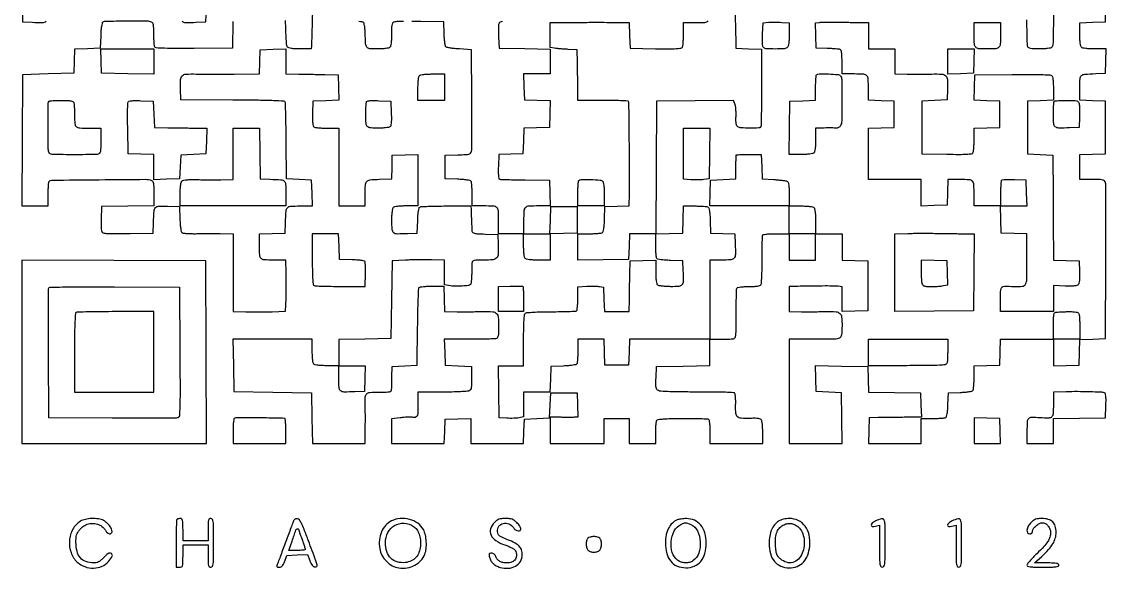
# Model space of a CAD drawing. Extents: x 156 to 936, y 100 to 969.
# Drawn here: x 156 to 936, y 100 to 494 of the extents above; entities that cross this region are included whole.
import ezdxf

# ---------------------------------------------------------------- set-up
doc = ezdxf.new("R2010")
doc.units = 0

msp = doc.modelspace()

# ---------------------------------------------------------------- linework, layer by layer
for points in [[(612.068439, 498.588899, -0.000241), (612.064403, 542.395348, -0.000123)], [(669.045193, 509.998923, -0.00002), (669.111959, 504.873438, -0.000038), (669.189954, 498.832095, -0.000027), (669.277272, 492), (669.5, 474.5), (678.75, 474.212474), (688, 473.924948), (688.06114, 465.212474, -0.001916), (688.117374, 447.563634, -0.003036), (688.01582, 432.444569, -0.000694), (687.828052, 419.199996, -0.13532), (687.456417, 417.929481, -0.251427), (686.074829, 417.130014, -0.008778), (679.671786, 417.037927, -0.012251), (673.417168, 417.211078, -0.128937), (671, 417.981733, -0.145042), (670.296549, 418.787634, -0.065655), (669.880608, 420.139776, -0.039696), (669.697883, 422.211865, -0.011575), (669.744484, 425.415828, 0.014754), (669.76635, 428.086066, 0.01483), (669.630522, 430.748331, 0.014803), (669.37484, 433.058284, 0.055928), (669.013208, 434.465259), (668.037448, 437.031703), (640.268724, 436.765852), (612.5, 436.5), (612.240281, 388.713671), (611.980561, 340.927342), (621.740281, 341.213671), (631.5, 341.5), (631.786212, 351.25), (632.072424, 361), (640.286212, 360.984687, -0.008629), (643.520344, 360.92284, -0.011635), (646.442021, 360.748365, -0.008794), (648.856556, 360.504875, -0.112486), (649.707902, 360.201688, -0.195149), (650.24575, 359.447011, -0.020215), (650.673305, 357.262875, -0.020298), (651.008289, 354.292364, -0.009786), (651.207902, 350.467001), (651.5, 341.5), (660.172318, 341.2122), (668.844636, 340.9244), (669.172318, 333.383966, -0.013804), (669.2892, 325.99781, -0.174453), (668.331109, 323.430738, -0.200565), (666.015372, 322.247779, -0.019102), (659.532224, 322), (651, 322), (650.928627, 312.75, 0.001587), (650.906707, 307.923129, 0.000474), (650.903635, 300.5625, 0.000476), (650.915892, 292.298381, 0.000515), (650.943776, 284.25), (651.030299, 265), (622.052675, 265), (593.075052, 265), (592.787526, 255.75), (592.5, 246.5), (584, 246.5), (575.5, 246.5), (575.212474, 255.75), (574.924948, 265), (565.462474, 265), (556, 265), (555.984687, 256.75, -0.008591), (555.922842, 253.501991, -0.011595), (555.748365, 250.568616, -0.008743), (555.504907, 248.144238, -0.112618), (555.201688, 247.292098, -0.195149), (554.447011, 246.75425, -0.020215), (552.262875, 246.326695, -0.020298), (549.292364, 245.991711, -0.009786), (545.467001, 245.792098), (536.5, 245.5), (536.212474, 236.25), (535.924948, 227), (526.462474, 227), (517, 227), (517, 218.045313), (517, 209.090626), (513.75, 208.482682, -0.027401), (512.124346, 208.269925, -0.010403), (509.839062, 208.145157, -0.010267), (507.343963, 208.112208, -0.012364), (505, 208.187369), (499.5, 208.5), (499.227935, 227.25), (498.955869, 246), (507.977935, 246), (517, 246), (517, 264.377555, -0.00346), (517.061312, 273.237726, -0.012623), (517.280974, 278.855045, -0.013098), (517.624198, 282.636199, -0.193968), (518.25, 283.782001, -0.153082), (519.336186, 284.220778, -0.00526), (523.960885, 284.543135, -0.008881), (529.731072, 284.781631, -0.00487), (536.804831, 284.879316, 0.003132), (543.505497, 284.948554, 0.004814), (549.304011, 285.100647, 0.001749), (554.28307, 285.296667, 0.128381), (555.054831, 285.533887, 0.220727), (555.429314, 286.102076, 0.010728), (555.722357, 288.400915, 0.015773), (555.931463, 291.229558, 0.010562), (556, 294.47369), (556, 302.829346), (562.386477, 303.164673, -0.009081), (565.041594, 303.255771, -0.008684), (567.738087, 303.25245, -0.008653), (570.117397, 303.166983, -0.03055), (571.636477, 302.992604), (574.5, 302.485208), (574.788933, 293.742604), (575.077866, 285), (584.038933, 285), (593, 285), (593.106392, 293.75, -0.000248), (593.157451, 297.784503, -0.000137), (593.223716, 302.720312, -0.000136), (593.293669, 307.727313, -0.000218), (593.356392, 312), (593.5, 321.5), (602.75, 321.787526), (612, 322.075052), (612, 313.659971, 0.010056), (612.075032, 309.929469, 0.022921), (612.317068, 307.123847, 0.026727), (612.694016, 305.113262, 0.164875), (613.25, 304.237355, 0.129454), (614.143584, 303.837308, 0.012098), (616.552568, 303.499656, 0.014899), (619.491315, 303.248473, 0.011169), (622.737465, 303.140876, 0.019698), (628.901201, 303.317165, 0.210596), (631.067475, 304.453524, 0.168702), (631.948559, 306.957797, 0.011786), (631.800912, 314.520917), (631.5, 321.5), (622.532999, 321.792098, -0.009786), (618.707636, 321.991711, -0.020298), (615.737125, 322.326695, -0.020215), (613.552989, 322.75425, -0.195149), (612.798312, 323.292098, -0.112618), (612.495093, 324.144238, -0.008743), (612.251635, 326.568616, -0.011595), (612.077158, 329.501991, -0.008591), (612.015313, 332.75), (612, 341), (602.537526, 341), (593.075052, 341), (592.787526, 331.75), (592.5, 322.5), (574.25, 322.251671), (556, 322.003343), (556, 331.501671), (556, 341), (564.25, 341.015313, 0.008591), (567.498009, 341.077158, 0.011595), (570.431384, 341.251635, 0.008743), (572.855762, 341.495093, 0.112618), (573.707902, 341.798312, 0.195149), (574.24575, 342.552989, 0.020215), (574.673305, 344.737125, 0.020298), (575.008289, 347.707636, 0.009786), (575.207902, 351.532999), (575.5, 360.5), (584.25, 360.788933), (593, 361.077866), (593.081782, 369.788933, 0.003111), (593.141509, 388.655748, 0.001822), (592.990125, 411.246894, 0.000185), (592.735658, 434.995574, 0.13646), (592.395028, 436.169849, 0.245605), (591.829236, 436.505584, 0.002229), (586.762514, 436.756143, 0.006909), (580.855533, 436.940125, 0.00433), (573.940983, 437), (556, 437), (555.948134, 446.25, 0.001265), (555.91401, 450.443617, 0.000758), (555.853302, 455.426562, 0.000758), (555.777843, 460.385751, 0.00132), (555.698134, 464.5), (555.5, 473.5), (549, 473.745913, -0.005727), (546.273082, 473.880374, -0.005167), (543.454687, 474.080976, -0.005182), (540.932722, 474.313028, -0.016338), (539.25, 474.541226), (536, 475.090626), (536, 484.045313), (536, 493), (544.75, 493.071857, -0.000705), (557.093714, 493.155825, -0.001065), (567.842393, 493.190901, -0.001227), (576.954295, 493.178868, -0.002402), (584.212474, 493.1166), (592.924948, 493), (593.212474, 483.75), (593.5, 474.5), (611.926619, 474.226758, 0.003139), (621.125155, 474.14811, 0.013555), (626.589823, 474.283854, 0.01557), (630.126519, 474.578359, 0.226527), (631.161306, 475.226758, 0.110913), (631.48003, 476.114795, 0.009356), (631.736503, 478.549423, 0.012063), (631.919865, 481.497312, 0.009035), (631.984687, 484.75), (632, 493), (639.918213, 493, 0.011759), (647.429085, 493.176663, 0.18106), (649.767356, 494.179831, 0.19079)], [(307.771593, 493.75), (307.5, 474.5), (280, 474.359051, -0.002265), (267.070776, 474.351343, -0.007868), (258.714137, 474.515722, -0.004826), (252.753427, 474.784463, -0.24048), (251.765313, 475.359051, -0.115004), (251.474816, 476.172267, -0.00837), (251.241942, 478.556856, -0.011347), (251.074727, 481.440792, -0.008336), (251.015313, 484.643011, 0.007725), (250.941999, 488.872789, 0.036956), (250.68518, 491.271481, 0.07288), (250.208303, 492.681909, 0.185289), (249.418213, 493.393011, 0.090964), (246.266283, 493.982796, 0.00225), (231.524421, 493.968829, 0.001588), (216.434869, 493.838726, 0.139483), (214.292098, 493.201688, 0.195149), (213.75425, 492.447011, 0.020215), (213.326695, 490.262875, 0.020298), (212.991711, 487.292364, 0.009786), (212.792098, 483.467001), (212.5, 474.5), (203.288393, 474.212982), (194.076786, 473.925964), (193.788393, 465.212982), (193.5, 456.5), (175, 456), (156.5, 455.5), (156.240208, 408.25), (155.980417, 361), (165.490208, 361), (175, 361), (175.015313, 369.25, -0.008229), (175.074722, 372.493581, -0.011221), (175.241942, 375.413192, -0.008228), (175.474744, 377.828008, -0.114884), (175.765313, 378.645972, -0.252456), (177.382126, 379.542137, -0.000391), (211.747753, 379.912015, -0.000873), (245.025423, 380.186072, -0.093495), (249.448471, 379.3814, -0.196579), (250.227567, 378.648852, -0.066477), (250.689496, 377.129852, -0.033764), (250.936574, 374.535593, -0.006863), (251, 369.915076), (251, 361.044131), (232.25, 360.772065), (213.5, 360.5), (213.21285, 351.278376, 0.00416), (213.079288, 345.423524, 0.054076), (213.282581, 343.256995, 0.166055), (213.929199, 342.155201, 0.117853), (215.21285, 341.492861, 0.05373), (216.781122, 341.280854, 0.003049), (221.675025, 341.178483, 0.004642), (227.513002, 341.146189, 0.003387), (234, 341.214485), (250.5, 341.5), (250.75303, 349, -0.008062), (251.174048, 357.439007, -0.161069), (252.131127, 359.798383, -0.21244), (254.224343, 360.802761, -0.015449), (260.778718, 360.788514), (269.5, 360.5), (269.792098, 351.532999, 0.009858), (269.991754, 347.71747, 0.020103), (270.327592, 344.736728, 0.019888), (270.755925, 342.535291, 0.190822), (271.292098, 341.766591, 0.119292), (272.152746, 341.455183, 0.008999), (274.642054, 341.226232, 0.012014), (277.656184, 341.076334, 0.008841), (281, 341.049645, -0.001416), (284.92069, 341.076575, -0.000778), (289.720313, 341.08848, -0.000775), (294.591128, 341.085429, -0.001241), (298.75, 341.066053), (308, 341), (308, 313.070969), (308, 285.141938), (317.25, 284.820969, 0.005697), (321.488828, 284.722223, 0.003236), (326.619428, 284.694391, 0.003231), (331.78865, 284.733212, 0.005326), (336.156564, 284.840788), (345.813128, 285.181576), (346.156564, 294.340788, 0.005727), (346.265268, 298.516648, 0.003338), (346.304831, 303.526669, 0.003337), (346.277464, 308.545321, 0.00564), (346.179031, 312.75), (345.858062, 322), (337.03602, 322, -0.014961), (330.33651, 322.200506, -0.195783), (328.138473, 323.252847, -0.174705), (327.170458, 325.596552, -0.011442), (327, 333.044262), (327, 340.924948), (336.25, 341.212474), (345.5, 341.5), (345.75303, 349, -0.00842), (346.176507, 357.367945, -0.161913), (347.149792, 359.746245, -0.20356), (349.28527, 360.803416, -0.014513), (356.056578, 361), (365.075052, 361), (364.787526, 370.25), (364.5, 379.5), (355.5, 380), (346.5, 380.5), (346.247402, 407.5, 0.001556), (346.117252, 417.938334, 0.002424), (345.933489, 426.932352, 0.000688), (345.72495, 434.754858, 0.082368), (345.533471, 435.737793, 0.297983), (344.613956, 436.415049, 0.003975), (337.22275, 436.767634, 0.006705), (326.40715, 437.052229, 0.001466), (307.786069, 437.237793), (270.5, 437.5), (270.206229, 445.344796, -0.020896), (270.235747, 452.122142, -0.194263), (271.431674, 454.730576, -0.179666), (274.155544, 455.887427, -0.017424), (281.448425, 455.969406, 0.003863), (286.137625, 455.894949, 0.001198), (293.190601, 455.854364, 0.001198), (301.075012, 455.846776, 0.001318), (308.711067, 455.877856), (326.922134, 456), (327.211067, 464.75), (327.5, 473.5), (336.75, 473.787526), (346, 474.075052), (346, 465.037526), (346, 456), (355.25, 455.893608, -0.000291), (359.478046, 455.842519, -0.000167), (364.573437, 455.776284, -0.000167), (369.69257, 455.70632, -0.000279), (374, 455.643608), (383.5, 455.5), (383.787023, 446.288016), (384.074046, 437.076031), (374.787023, 436.788016), (365.5, 436.5), (365.208654, 427.58457, 0.007874), (365.136581, 423.325344, 0.025891), (365.278743, 420.518036, 0.03736), (365.608404, 418.675579, 0.190691), (366.208654, 417.849883, 0.110447), (367.10652, 417.526866, 0.009524), (369.544105, 417.266784, 0.01219), (372.496014, 417.080961, 0.009158), (375.75, 417.015313), (384, 417), (384, 389), (384, 361), (393.5, 361), (403, 361), (403.013655, 368.25, -0.011255), (403.204576, 376.075683, -0.166434), (404.200773, 378.593605, -0.194228), (406.475245, 379.779249, -0.01628), (413.226196, 380.213893), (422.238015, 380.5), (422.369007, 389), (422.5, 397.5), (431.75, 397.787526), (441, 398.075052), (441, 379.537526), (441, 361), (432.7, 361, 0.011084), (429.171507, 360.92177, 0.020332), (426.306878, 360.677711, 0.021091), (424.139671, 360.310542, 0.144849), (423.2, 359.8, 0.144765), (422.689713, 358.86117, 0.021112), (422.322455, 356.697258, 0.020356), (422.078287, 353.838136, 0.011122), (422, 350.319052, 0.019851), (422.245842, 344.129415, 0.208391), (423.41302, 341.942745, 0.16774), (425.947407, 341.054179, 0.01198), (433.520917, 341.199088), (440.5, 341.5), (440.792098, 350.467001, -0.009786), (440.991711, 354.292364, -0.020298), (441.326695, 357.262875, -0.020215), (441.75425, 359.447011, -0.195149), (442.292098, 360.201688, -0.129255), (443.258788, 360.510353, -0.002676), (448.359241, 360.748365, -0.006075), (454.360319, 360.923221, -0.004029), (461.25, 360.984687), (479, 361), (479.150509, 358.25, -0.002283), (479.221867, 356.82714, -0.000713), (479.316114, 354.692187, -0.000713), (479.414579, 352.30739, -0.000787), (479.502918, 350, 0.001391), (479.591042, 347.768739, 0.00154), (479.688864, 345.612586, 0.001427), (479.783276, 343.772815, 0.007962), (479.852408, 342.787526, 0.221413), (480.37016, 341.88695, 0.101229), (481.641756, 341.332063, 0.039105), (484.120251, 341.004194, 0.005569), (489.25, 340.787526), (498.5, 340.5), (498.7363, 333.158659, -0.019332), (498.691704, 326.279559, -0.17652), (497.559177, 323.559894, -0.186738), (494.975556, 322.287719, -0.022085), (488.464816, 322, 0.005763), (483.678699, 321.944835, 0.044524), (481.455376, 321.694687, 0.123786), (480.344373, 321.161642, 0.204543), (479.877143, 320.25, 0.008838), (479.822244, 319.203559, 0.001261), (479.753027, 317.055868, 0.001434), (479.684826, 314.514369, 0.001223), (479.627143, 311.833805, -0.009236), (479.529377, 309.230824, -0.013198), (479.339132, 306.92745, -0.009086), (479.09755, 305.035051, -0.161355), (478.825222, 304.49236, -0.166175), (477.298973, 303.743, -0.014251), (472.905703, 303.308565, -0.019914), (468.203714, 303.166316, -0.034832), (464.32161, 303.47448), (460, 304.122546), (460, 312.992653), (460, 321.86276), (450.75, 322.18138, 0.007), (446.521873, 322.267784, 0.004027), (441.426563, 322.25953, 0.004022), (436.307538, 322.168824, 0.006705), (432, 322), (422.5, 321.5), (422, 293.5), (421.5, 265.5), (402.75, 265.227935), (384, 264.955869), (384, 255.477935), (384, 246), (375.7, 246, -0.011084), (372.171507, 246.07823, -0.020332), (369.306878, 246.322289, -0.021091), (367.139671, 246.689458, -0.144849), (366.2, 247.2, -0.144849), (365.689458, 248.139671, -0.021091), (365.322289, 250.306878, -0.020332), (365.07823, 253.171507, -0.011084), (365, 256.7), (365, 265), (336.477935, 265), (307.955869, 265), (308.227935, 246.25), (308.5, 227.5), (336.5, 227), (364.5, 226.5), (364.772559, 208.25), (365.045117, 190), (384.022559, 190), (403, 190), (403.112217, 200.75, 0.001736), (403.143863, 205.293161, 0.001509), (403.146125, 210.054607, 0.001518), (403.122087, 214.364557, 0.004466), (403.070066, 217.329512, -0.016972), (403.116806, 223.590176, -0.192478), (404.111084, 225.806452, -0.179652), (406.393138, 226.807192, -0.014441), (413.067388, 227, 0.005225), (418.166083, 227.053287, 0.042888), (420.475439, 227.30046, 0.125156), (421.604343, 227.833811, 0.2158), (422.052954, 228.75, 0.000721), (422.083895, 229.823683, 0.000087), (422.148235, 232.189063, 0.000103), (422.223627, 235.000094, 0.000085), (422.302954, 238), (422.5, 245.5), (431.5, 246), (440.5, 246.5), (440.766466, 273.966466, -0.003055), (440.93695, 284.748526, -0.005162), (441.228301, 293.781078, -0.00157), (441.580595, 301.482959, -0.186247), (441.976585, 302.376585, -0.163309), (442.717622, 302.745245, -0.011197), (445.078193, 303.019079, -0.015047), (447.965753, 303.201242, -0.010688), (451.210119, 303.238668), (459.5, 303.157097), (459.787526, 294.078548), (460.075052, 285), (469.287526, 284.906082, 0.002281), (473.478571, 284.882476, 0.001343), (478.488258, 284.890566, 0.001343), (483.494142, 284.92554, 0.002296), (487.672502, 284.985146, -0.019756), (494.730749, 284.839368, -0.183151), (497.466604, 283.609579, -0.179561), (498.728839, 280.862623, -0.01885), (499, 273.67273, -0.008811), (498.932455, 269.840123, -0.039623), (498.676637, 267.614674, -0.076411), (498.199137, 266.290876, -0.178274), (497.418213, 265.606989, -0.081739), (496.239742, 265.364059, -0.00228), (491.026577, 265.178303, -0.004617), (484.875559, 265.044038, -0.003148), (477.880687, 265), (459.924948, 265), (460.212474, 255.75), (460.5, 246.5), (469.98614, 246), (479.47228, 245.5), (479.597979, 237.211242, -0.007025), (479.603076, 232.638436, -0.041455), (479.37409, 230.255408, -0.088459), (478.852983, 228.850191, -0.137819), (477.92758, 227.961242, -0.10661), (476.591311, 227.578469, -0.004239), (471.49915, 227.282365, -0.007312), (465.426199, 227.069835, -0.00509), (458.565741, 227), (441, 227), (441, 218, -0.008017), (440.90014, 211.77233, -0.118283), (440.325855, 209.677246, -0.259097), (438.995457, 208.841779, -0.049352), (436.034219, 208.974906, 0.045267), (435.13308, 209.022783, 0.005509), (433.153022, 208.926852, 0.006498), (430.797793, 208.755976, 0.005316), (428.284219, 208.513795), (422, 207.840812), (422, 198.920406), (422, 190), (440.961067, 190), (459.922134, 190), (460.211067, 198.75), (460.5, 207.5), (469.75, 207.787526), (479, 208.075052), (479, 199.037526), (479, 190), (497.961067, 190), (516.922134, 190), (517.211067, 198.75), (517.5, 207.5), (526.5, 208), (535.5, 208.5), (536, 217.5), (536.5, 226.5), (546, 226.5), (555.5, 226.5), (555.788933, 217.75), (556.077866, 209), (553.288933, 208.844005, -0.011673), (551.759812, 208.794244, -0.002714), (549.189562, 208.784587, -0.002799), (546.230203, 208.806102, -0.00274), (543.25, 208.860787), (536, 209.033563), (536, 199.516782), (536, 190), (555.5, 190), (575, 190), (575, 199), (575, 208), (584, 208), (593, 208), (593, 199), (593, 190), (602.5, 190), (612, 190), (612.015313, 197.75, -0.00929), (612.078179, 200.807951, -0.01233), (612.255552, 203.584596, -0.009703), (612.503775, 205.877069, -0.11011), (612.811646, 206.729477, -0.22452), (613.785829, 207.344521, -0.012533), (617.450972, 207.698822, -0.01292), (622.850637, 207.944493, -0.00364), (631.280009, 208.048583, -0.003343), (638.132302, 208.037494, -0.00512), (644.07024, 207.927372, -0.001943), (649.157801, 207.761103, -0.129979), (649.983676, 207.510089, -0.217924), (650.385658, 206.907221, -0.011837), (650.701455, 204.586938, -0.016662), (650.926262, 201.720885, -0.01124), (651, 198.440983), (651, 190), (670, 190), (689, 190), (688.984687, 197.75, 0.010608), (688.913449, 200.821142, 0.013637), (688.711154, 203.638468, 0.011466), (688.426284, 205.964063, 0.105267), (688.075012, 206.912869, 0.161236), (687.274967, 207.568797, 0.054726), (685.801459, 207.957113, 0.034574), (683.552427, 208.135631, 0.010628), (680.146543, 208.097598, -0.019655), (673.556508, 208.142956, -0.169423), (670.867586, 209.222706, -0.195238), (669.63689, 211.659562, -0.02745), (669.480825, 217.405174, 0.009002), (669.509497, 220.352764, 0.012121), (669.42274, 223.019797, 0.00926), (669.256481, 225.224181, 0.115453), (668.991698, 226.013434, 0.24438), (668.0503, 226.574997, 0.004794), (662.265656, 226.858121, 0.008042), (654.244064, 227.044523, 0.002441), (642.078391, 227.072125, -0.002936), (630.826727, 227.108806, -0.006459), (622.227037, 227.298459, -0.004145), (615.588313, 227.585814, -0.110408), (613.891327, 228.05816, -0.116988), (612.848096, 228.981137, -0.108872), (612.296297, 230.298453, -0.047384), (612.103737, 232.555997, -0.006429), (612.210468, 237.306341), (612.5, 245.5), (631.75, 245.771593), (651, 246.043186), (651, 255.521593), (651, 265), (658.918213, 265, 0.007109), (662.067069, 265.044776, 0.008958), (664.979143, 265.179854, 0.007391), (667.407152, 265.372186, 0.06825), (668.431974, 265.61227, 0.244064), (669.303346, 266.594584, 0.041011), (669.729575, 269.156279, 0.01963), (669.931286, 273.774994, 0.002599), (669.923371, 283.561506, -0.00353), (669.930449, 290.281867, -0.005383), (670.040577, 296.1144, -0.002138), (670.20976, 301.100033, -0.129562), (670.468626, 301.949236, -0.212003), (671.085084, 302.370436, -0.014759), (673.21, 302.696074, -0.018614), (675.888158, 302.925143, -0.012026), (679, 303, 0.010596), (682.502241, 303.074227, 0.025122), (685.097841, 303.315308, 0.030263), (686.926361, 303.692359, 0.185205), (687.690983, 304.25, 0.128852), (688.016707, 305.239117, 0.003271), (688.279081, 309.979688, 0.006777), (688.47649, 315.586609, 0.004547), (688.556952, 322, -0.001066), (688.592765, 328.413481, -0.001592), (688.653882, 334.020312, -0.000662), (688.727864, 338.821572, -0.034137), (688.806952, 339.75, -0.294833), (689.337389, 340.346737, -0.035635), (691.144135, 340.712025, -0.025024), (694.011735, 340.936767, -0.007044), (698.5, 341), (708, 341), (708, 331.5), (708, 322), (717.5, 322), (727, 322), (727, 331.5), (727, 341), (736.5, 341), (746, 341), (746, 331.537526), (746, 322.075052), (755.25, 321.787526), (764.5, 321.5), (764.5, 303.5), (764.5, 285.5), (755.25, 285.212474), (746, 284.924948), (746, 293.848975), (746, 302.773001), (743.25, 303.153287, 0.031661), (740.518653, 303.356088, 0.003179), (733.979502, 303.385228, 0.00325), (725.032984, 303.310064, 0.00129), (712.75, 303.09531), (708, 303), (708, 294), (708, 285), (716.75, 284.906082, 0.002418), (720.762235, 284.882421, 0.001368), (725.62411, 284.890566, 0.001366), (730.526104, 284.925579, 0.002246), (734.672502, 284.985146, -0.018785), (741.663365, 284.854338, -0.172549), (744.418594, 283.695911, -0.187123), (745.705564, 281.105428, -0.022785), (746, 274.647529, -0.027758), (745.639958, 268.167132, -0.256016), (744.079378, 265.945033, -0.111012), (740.595536, 265.106701, -0.003756), (726.393011, 265), (708, 265), (708, 227.5), (708, 190), (727.009843, 190), (746.019687, 190), (745.759843, 208.25), (745.5, 226.5), (736.5, 227), (727.5, 227.5), (727.21218, 236.772204), (726.924361, 246.044409), (745.71218, 245.772204), (764.5, 245.5), (764.787236, 236.271928), (765.074471, 227.043857), (783.787236, 226.771928), (802.5, 226.5), (802.788933, 217.75), (803.077866, 209), (790.788933, 208.855575, 0.000207), (785.607385, 208.792539, 0.000182), (780.200499, 208.722562, 0.000183), (775.323171, 208.655885, 0.000551), (772, 208.605575), (765.5, 208.5), (765.212474, 199.25), (764.924948, 190), (783.962474, 190), (803, 190), (803, 199), (803, 208), (811.25, 208.015313, 0.008579), (814.497876, 208.077072, 0.011582), (817.430835, 208.251296, 0.008725), (819.854929, 208.494381, 0.112667), (820.706033, 208.797157, 0.192561), (821.236162, 209.533237, 0.02067), (821.666992, 211.63313, 0.020911), (822.005667, 214.460658, 0.010674), (822.206033, 218.031844), (822.5, 226.5), (830.968156, 226.793967, 0.010674), (834.539342, 226.994333, 0.020911), (837.36687, 227.333008, 0.02067), (839.466763, 227.763838, 0.192561), (840.202843, 228.293967, 0.112531), (840.505585, 229.144249, 0.008778), (840.748704, 231.558142, 0.011623), (840.922925, 234.478979, 0.008617), (840.984687, 237.712474), (841, 245.924948), (850.25, 246.212474), (859.5, 246.5), (859.787526, 255.75), (860.075052, 265), (879.037526, 265), (898, 265), (898, 255.462474), (898, 245.924948), (907.25, 246.212474), (916.5, 246.5), (916.787036, 255.712964), (917.074071, 264.925929), (926.287036, 265.212964), (935.5, 265.5), (935.776595, 320.5, 0.000947), (935.843216, 341.744487, 0.001486), (935.811656, 360.004687, 0.000367), (935.724867, 375.978117, 0.058002), (935.507543, 377.75, 0.122598), (934.851723, 379.003904, 0.154459), (933.732885, 379.672178, 0.053321), (931.54844, 379.94753, 0.004712), (925.980948, 380), (917, 380), (917, 388.962474), (917, 397.924948), (926.25, 398.212474), (935.5, 398.5), (935.5, 417.5), (935.5, 436.5), (926.25, 436.787526), (917, 437.075052), (917, 446.018474, -0.014194), (917.190094, 452.713321, -0.199365), (918.215838, 454.834916, -0.165063), (920.527107, 455.811311, -0.009054), (928.5, 456.245668), (935.5, 456.5), (935.788933, 465.25), (936.077866, 474), (927.738933, 474, -0.011007), (924.191211, 474.078112, -0.020282), (921.315326, 474.321952, -0.021049), (919.141383, 474.688939, -0.145022), (918.2, 475.2, -0.144682), (917.689961, 476.138013, -0.021131), (917.322617, 478.298731, -0.02038), (917.078344, 481.152513, -0.011159), (917, 484.662474), (917, 492.924948), (926.25, 493.212474), (935.5, 493.5), (935.5, 512.5)], [(365.5, 512.5), (364.944016, 493.5, -0.000919), (364.716886, 486.197375, -0.001503), (364.49436, 480.007812, -0.000154), (364.277205, 474.478061, -0.15636), (364.194016, 474.25, -0.222372), (363.995595, 474.148409, -0.001153), (361.74296, 474.073438, -0.004771), (359.156368, 474.018021, -0.00297), (356.122445, 474, -0.010751), (352.551256, 474.076799, -0.025861), (349.918769, 474.326878, -0.032969), (348.059818, 474.727643, -0.151089), (347.146237, 475.323796, -0.150078), (346.652029, 476.509893, -0.006421), (346.267561, 481.0752, -0.009449), (345.958517, 486.981462, -0.004527), (345.773792, 494.573796)], [(898.145544, 507.347604, -0.003894), (898.019097, 492.616753, -0.00225), (897.699267, 477.295436, -0.192327), (896.8, 475.2, -0.142062), (895.888147, 474.698102, -0.021703), (893.825282, 474.327993, -0.021121), (891.136184, 474.08019, -0.012415), (887.906989, 474, -0.008396), (883.936493, 474.066678, -0.038703), (881.652556, 474.321129, -0.075375), (880.30029, 474.797625, -0.180715), (879.606989, 475.581787, -0.081716), (879.364071, 476.759931, -0.002287), (879.178303, 481.9624, -0.004625), (879.044039, 488.101301, -0.003154), (879, 495.081787)], [(156.5, 503), (156.5, 493.5), (163.479083, 493.199088, 0.012739), (171.057347, 493.065605, 0.177046), (173.578192, 494.009645, 0.194277)], [(271.283482, 494.021712, 0.182473), (273.743558, 493.0749, 0.011944), (281.5, 493.210375), (288.5, 493.5), (288.786212, 503.25)], [(430.685938, 493.770293, 0.002751), (425.795503, 493.673199, 0.0501), (424.25, 493.478259, 0.116609), (423.00148, 492.863164, 0.158938), (422.333516, 491.810957, 0.057317), (422.054391, 489.769483, 0.005344), (422, 484.680948, -0.011122), (421.921713, 481.161864, -0.020356), (421.677545, 478.302742, -0.021112), (421.310287, 476.13883, -0.144765), (420.8, 475.2, -0.142056), (419.888215, 474.698124, -0.021704), (417.825592, 474.328007, -0.021123), (415.136904, 474.080195, -0.012418), (411.908408, 474, -0.019469), (406.221753, 474.221514, -0.211952), (404.252186, 475.286242, -0.150875), (403.369109, 477.646698, -0.008653), (403.046305, 485.4782, 0.013875), (402.898142, 488.344874, 0.023562), (402.595188, 490.726943, 0.023466), (402.189668, 492.535794, 0.186361), (401.689782, 493.212887, 0.113098), (400.847717, 493.511803, 0.008572), (398.426061, 493.751654, 0.011463)], [(501.798801, 493.684293, 0.046794), (500.111007, 493.26055, 0.181657), (499.29969, 492.57872, 0.110537), (499.009831, 491.61557, 0.010355), (498.881784, 489.12838, 0.012888), (498.866895, 486.12226, 0.009785), (499, 482.82872), (499.5, 474.5), (517.75, 474.227441), (536, 473.954883), (536, 464.977441), (536, 456), (526.462474, 456), (516.924948, 456), (517.212474, 446.75), (517.5, 437.5), (526.785754, 437.212001), (536.071507, 436.924002), (535.785754, 427.212001), (535.5, 417.5), (526.287036, 417.212964), (517.074071, 416.925929), (516.787036, 407.712964), (516.5, 398.5), (507.8224, 398.212123), (499.144799, 397.924246), (498.8224, 389.332244, 0.009107), (498.751469, 385.655995, 0.020859), (498.864013, 382.887885, 0.020316), (499.11096, 380.889887, 0.266794), (499.565056, 380.334102, 0.081709), (500.39179, 380.165435, 0.001173), (505.438766, 379.984409, 0.003205), (511.306113, 379.825379, 0.002104), (518.065056, 379.713981), (535.5, 379.5), (535.787526, 370.25), (536.075052, 361), (528.119313, 361, 0.011676), (520.578687, 360.823888, 0.180709), (518.23551, 359.821417, 0.191194), (517.190859, 357.550484, 0.01333), (517, 350.393011), (517, 341), (526.463788, 341), (535.927576, 341), (536.213788, 350.75), (536.5, 360.5), (546, 360.5), (555.5, 360.5), (555.5, 351), (555.5, 341.5), (545.75, 341.213788), (536, 340.927576), (536, 331.463788), (536, 322), (527.7, 322, -0.011084), (524.171507, 322.07823, -0.020332), (521.306878, 322.322289, -0.021091), (519.139671, 322.689458, -0.144849), (518.2, 323.2, -0.144849), (517.689458, 324.139671, -0.021091), (517.322289, 326.306878, -0.020332), (517.07823, 329.171507, -0.011084), (517, 332.7), (517, 341), (508, 341), (499, 341), (499, 350.393011, 0.013298), (498.809647, 357.54893, 0.19079), (497.767356, 359.820169, 0.18106), (495.429085, 360.823337, 0.011759), (487.918213, 361), (480, 361), (479.984687, 369.25, 0.008591), (479.922842, 372.498009, 0.011595), (479.748365, 375.431384, 0.008743), (479.504907, 377.855762, 0.112618), (479.201688, 378.707902, 0.195149), (478.447011, 379.24575, 0.020215), (476.262875, 379.673305, 0.020298), (473.292364, 380.008289, 0.009786), (469.467001, 380.207902), (460.5, 380.5), (460.5, 389), (460.5, 397.5), (469.740334, 397.787398, 0.004886), (475.362229, 398.017261, 0.049932), (477.664278, 398.366164, 0.140182), (478.848214, 399.057861, 0.131532), (479.523012, 400.287398, 0.057632), (479.735489, 401.975076, 0.000804), (479.823006, 412.278173, 0.00224), (479.851763, 424.234708, 0.001472), (479.782678, 438), (479.5, 473.5), (470.795583, 474, -0.010084), (467.388323, 474.264753, -0.014048), (464.353988, 474.648523, -0.010424), (461.872459, 475.086634, -0.149091), (461.089974, 475.505609, -0.151989), (460.681975, 476.286386, -0.01108), (460.296405, 478.711048, -0.014672), (459.980071, 481.678511, -0.010554), (459.794391, 485.005609), (459.5, 493.5), (443, 493.747311, 0.003089), (436.515654, 493.804442, 0.004245)]]:
    msp.add_lwpolyline(points, format="xyb")
for points in [[(708, 484.60745, -0.01127), (707.921487, 481.124654, -0.020452), (707.676896, 478.286781, -0.02119), (707.309293, 476.135567, -0.144437), (706.8, 475.2, -0.183586), (704.503234, 474.168066, -0.015501), (697.901061, 473.982213, -0.014408), (691.273847, 474.192173, -0.219069), (689.299234, 475.25, -0.136664), (688.948385, 476.138671, -0.012375), (688.756713, 478.540846, -0.01533), (688.685847, 481.466635, -0.011392), (688.780293, 484.69756), (689.207007, 492.895119), (693.353504, 493.19756, -0.012965), (695.315435, 493.289605, -0.006305), (697.824154, 493.310534, -0.006249), (700.437301, 493.266715, -0.008973), (702.75, 493.15745), (708, 492.814901)], [(756.75, 493.10866), (765, 493), (765, 483.5), (765, 474), (774.5, 474), (784, 474), (784, 465), (784, 456), (792.75, 455.877856, 0.003038), (796.753975, 455.846297, 0.001737), (801.588588, 455.854364, 0.001735), (806.451836, 455.896248, 0.002881), (810.551575, 455.969406, -0.017424), (817.844456, 455.887427, -0.179666), (820.568326, 454.730576, -0.194263), (821.764253, 452.122142, -0.020896), (821.793771, 445.344796), (821.5, 437.5), (812.5, 437), (803.5, 436.5), (803.5, 417.5), (803.5, 398.5), (821.426279, 398.226208, 0.003244), (830.364497, 398.147687, 0.013907), (835.689515, 398.283582, 0.016205), (839.133477, 398.579568, 0.225497), (840.160966, 399.226208, 0.110756), (840.479785, 400.113661, 0.009416), (840.736403, 402.538238, 0.012109), (840.919837, 405.474126, 0.00908), (840.984687, 408.712474), (841, 416.924948), (850.25, 417.212474), (859.5, 417.5), (859.5, 427), (859.5, 436.5), (850.212977, 436.788016), (840.925954, 437.076031), (841.212977, 446.288016), (841.5, 455.5), (868.466739, 455.692567, -0.002614), (880.417174, 455.715417, -0.006889), (888.978155, 455.569053, -0.003959), (895.430365, 455.31864, -0.162923), (896.716739, 454.820122, -0.15786), (897.292611, 453.91159, -0.029057), (897.679608, 451.938758, -0.023838), (897.924571, 449.160388, -0.010069), (898, 445.415081), (898, 437.075052), (888.75, 436.787526), (879.5, 436.5), (879.5, 417.5), (879.5, 398.5), (888.5, 398), (897.5, 397.5), (897.670976, 388, -0.002374), (897.742092, 382.632423, -0.000468), (897.814941, 373.003211, -0.000496), (897.878173, 361.785333, -0.000461), (897.920976, 350.287526), (898, 322.075052), (907.25, 321.787526), (916.5, 321.5), (916.793771, 313.655204, -0.011559), (916.84217, 310.273852, -0.021189), (916.701223, 307.522092, -0.023197), (916.407018, 305.433375, -0.127282), (915.926516, 304.411457, -0.146513), (914.938809, 303.75425, -0.046044), (913.181635, 303.390478, -0.029245), (910.511406, 303.247105, -0.008463), (906.382745, 303.33695), (898, 303.661394), (898, 294.330697), (898, 285), (879, 285), (860, 285), (860, 294, -0.009036), (860.121822, 300.740614, -0.198521), (860.922758, 302.495865, -0.191866), (862.739711, 303.20402, -0.008357), (869.684577, 303.035926, 0.033542), (875.792074, 303.195655, 0.26383), (878.032459, 304.758538, 0.10785), (878.886598, 308.391551, 0.00401), (879, 322.529862), (879, 340.924948), (869.75, 341.212474), (860.5, 341.5), (860.213788, 351.25), (859.927576, 361), (850.463788, 361), (841, 361), (841, 368.918213, 0.011384), (840.829682, 376.397656, 0.174757), (839.860252, 378.745668, 0.195866), (837.658129, 379.79962, 0.014889), (830.930537, 380), (822.075052, 380), (821.787526, 370.75), (821.5, 361.5), (812.25, 361.212474), (803, 360.924948), (803, 370.462474), (803, 380), (784, 380), (765, 380), (765, 398.462474), (765, 416.924948), (774.25, 417.212474), (783.5, 417.5), (783.5, 427), (783.5, 436.5), (774.25, 436.787526), (765, 437.075052), (765, 444.955738, 0.011491), (764.828717, 452.407908, 0.175559), (763.856224, 454.750156, 0.19511), (761.649006, 455.800898, 0.014732), (754.893011, 456), (746, 456), (746, 464.531385, 0.007752), (745.934159, 468.777777, 0.031479), (745.691744, 471.350588, 0.054621), (745.264362, 472.919119, 0.210332), (744.563292, 473.614086, 0.066081), (743.622277, 473.838828, 0.006234), (741.253462, 474.052598, 0.007896), (738.410469, 474.228351, 0.006135), (735.313292, 474.332702), (727.5, 474.5), (727.2134, 483.680046), (726.9268, 492.860092), (729.7134, 493.180046, -0.02024), (731.276991, 493.295719, -0.004203), (734.031436, 493.364495, -0.004408), (737.232851, 493.389277, -0.004147), (740.5, 493.35866, 0.000363), (744.159006, 493.29667, 0.000208), (748.573437, 493.22692, 0.000208), (753.011616, 493.160484, 0.000346)], [(860, 484.106989, -0.013336), (859.821854, 477.429165, -0.177094), (858.870043, 475.202154, -0.190499), (856.735543, 474.197642, -0.015844), (850.5, 474, -0.015844), (844.264457, 474.197642, -0.190499), (842.129957, 475.202154, -0.177094), (841.178146, 477.429165, -0.013336), (841, 484.106989), (841, 493), (850.5, 493), (860, 493)], [(460, 446.5), (460, 437), (450.5, 437), (441, 437), (441, 445.3, -0.011084), (441.07823, 448.828493, -0.020332), (441.322289, 451.693122, -0.021091), (441.689458, 453.860329, -0.144849), (442.2, 454.8, -0.144849), (443.139671, 455.310542, -0.021091), (445.306878, 455.677711, -0.020332), (448.171507, 455.92177, -0.011084), (451.7, 456), (460, 456)], [(744.825593, 454.710147, -0.171523), (745.774009, 452.135819, -0.003008), (745.882844, 437.073355, -0.003912), (745.785098, 422.299677, -0.119807), (744.869043, 418.755305, -0.08073), (744.315937, 418.031504, -0.066471), (743.526428, 417.462571, -0.065976), (742.608945, 417.117311, -0.077007), (741.681331, 417.048124, 0.014879), (740.45841, 417.108714, 0.003082), (738.304829, 417.137972, 0.003236), (735.802776, 417.140345, 0.003046), (733.25, 417.110691), (727, 417), (727, 408.7, -0.011084), (726.92177, 405.171507, -0.020332), (726.677711, 402.306878, -0.021091), (726.310542, 400.139671, -0.144849), (725.8, 399.2, -0.144945), (724.859379, 398.68917, -0.021068), (722.688436, 398.322102, -0.020304), (719.817564, 398.078164, -0.011041), (716.278407, 398), (707.956814, 398), (708.228407, 417.25), (708.5, 436.5), (717.75, 436.787526), (727, 437.075052), (727, 445.870859, -0.007069), (727.048335, 449.289663, -0.010516), (727.195833, 452.278732, -0.005912), (727.400837, 454.768224, -0.174595), (727.666667, 455.333333, -0.197892), (729.545912, 456.116068, -0.010058), (736.300034, 456.006723, -0.009922), (743.051095, 455.627282, -0.203252)], [(193.393011, 435.418213, -0.068141), (193.630995, 434.403342, -0.007433), (193.821697, 432.006528, -0.00899), (193.955608, 429.132076, -0.007144), (194, 426.025201, 0.018983), (194.224011, 420.126878, 0.20568), (195.30349, 418.061585, 0.161531), (197.679234, 417.158728, 0.01072), (205.081787, 417), (213, 417), (213, 409.081787, -0.006883), (212.956705, 405.936708, -0.008746), (212.826033, 403.036198, -0.007109), (212.640185, 400.618819, -0.068975), (212.40777, 399.620249, -0.305112), (210.164623, 398.045419, -0.004957), (194, 397.885147, -0.004957), (177.835377, 398.045419, -0.305112), (175.59223, 399.620249, -0.090659), (175.035301, 402.586669, -0.001697), (175.0136, 418.467252, -0.000897), (175.076466, 434.919701, -0.197454), (175.666667, 436.333333, -0.17274), (176.225589, 436.598717, -0.006592), (178.553989, 436.804167, -0.011152), (181.359193, 436.951638, -0.007555), (184.559678, 437, -0.007572), (188.844582, 436.935105, -0.036743), (191.261382, 436.683483, -0.072956), (192.678861, 436.209264, -0.186076)], [(251, 427), (251.5, 417.5), (261, 417.329024, 0.000734), (265.310027, 417.257785, 0.000438), (270.437586, 417.185059, 0.000439), (275.54497, 417.121578, 0.000761), (279.787526, 417.079024), (289.075052, 417), (288.787526, 407.75), (288.5, 398.5), (279.5, 398), (270.5, 397.5), (270, 389), (269.5, 380.5), (260.25, 380.212474), (251, 379.924948), (251, 388.924948), (251, 397.924948), (241.75, 398.212474), (232.5, 398.5), (232.226045, 416.466382, -0.002738), (232.157838, 423.447139, -0.004101), (232.181672, 429.543708, -0.001757), (232.263004, 434.747927, -0.087035), (232.459691, 435.755553, -0.230713), (233.132554, 436.383519, -0.046636), (234.779627, 436.724608, -0.028631), (237.436466, 436.867546, -0.007369), (241.733647, 436.789171), (250.5, 436.5)], [(421.791346, 427.58457, -0.007874), (421.863419, 423.325344, -0.025891), (421.721257, 420.518036, -0.03736), (421.391596, 418.675579, -0.190691), (420.791346, 417.849883, -0.106036), (419.920296, 417.527909, -0.011245), (417.759981, 417.266784, -0.01348), (415.142518, 417.081049, -0.01044), (412.285184, 417.015313, -0.009279), (408.470311, 417.078019, -0.043705), (406.298006, 417.345134, -0.083734), (404.968111, 417.871358, -0.134798), (404.134755, 418.75, -0.110222), (403.644876, 420.510381, -0.009213), (403.485762, 425.268023, -0.012854), (403.543104, 430.626928, -0.014292), (403.879043, 435.788933, -0.297794), (404.366635, 436.401316, -0.051858), (405.882261, 436.733684, -0.029391), (408.451304, 436.871231, -0.006933), (412.75, 436.788933), (421.5, 436.5)], [(916.529566, 434.738223, -0.046297), (916.732976, 433.422419, -0.008315), (916.842764, 430.941177, -0.008911), (916.871285, 428.020953, -0.007951), (916.798618, 424.988223), (916.5, 417.5), (909.5, 417.210375, -0.011994), (901.862632, 417.07774, -0.17452), (899.36783, 417.994587, -0.203824), (898.227681, 420.234048, -0.017196), (898, 426.852385, -0.007054), (898.048334, 430.278272, -0.010497), (898.195833, 433.273305, -0.005892), (898.400823, 435.768035, -0.174651), (898.666667, 436.333333, -0.173043), (899.226591, 436.598788, -0.00648), (901.57982, 436.804167, -0.011049), (904.413417, 436.951642, -0.007476), (907.647615, 437, -0.005362), (912.756839, 436.945207, -0.057037), (914.81425, 436.664922, -0.156204), (915.885482, 435.994429, -0.11443)], [(327.227441, 398.75), (327.5, 380.5), (334.5, 380.245668, -0.009074), (342.47539, 379.810854, -0.165509), (344.785755, 378.832254, -0.199016), (345.810651, 376.706186, -0.014075), (346, 369.980948), (346, 361), (308, 361), (270, 361), (270, 369.377555, -0.009118), (270.074186, 373.44514, -0.028987), (270.330524, 376.151611, -0.043883), (270.773344, 377.96035, -0.13844), (271.47458, 378.978903, -0.125079), (272.589189, 379.508902, -0.024523), (274.802749, 379.834299, -0.020936), (277.814653, 380.000288, -0.00977), (281.72458, 379.975462, 0.003165), (285.717686, 379.89735, 0.001862), (290.492533, 379.851957, 0.001862), (295.264977, 379.842131, 0.00318), (299.25, 379.874114), (308, 380), (308, 398.5), (308, 417), (317.477441, 417), (326.954883, 417)], [(650.732973, 398.75), (650.5, 380.5), (646.5, 380, -0.018196), (644.594973, 379.831985, -0.00864), (642.132812, 379.747499, -0.008551), (639.552267, 379.747712, -0.011993), (637.25, 379.84255), (632, 380.185099), (632, 398.59255), (632, 417), (641.482973, 417), (650.965946, 417)], [(688.211067, 389.25), (688.5, 380.5), (697, 380, -0.007979), (700.346792, 379.749484, -0.010698), (703.370312, 379.409226, -0.008061), (705.869389, 379.032598, -0.102535), (706.75, 378.690983, -0.188703), (707.314643, 377.905665, -0.029014), (707.689017, 375.983238, -0.024001), (707.92738, 373.22901, -0.009585), (708, 369.440983), (708, 361), (716.3, 361, -0.011084), (719.828493, 360.92177, -0.020332), (722.693122, 360.677711, -0.021091), (724.860329, 360.310542, -0.144849), (725.8, 359.8, -0.147006), (726.316915, 358.838945, -0.020534), (726.681818, 356.584848, -0.019692), (726.923212, 353.57572, -0.010168), (727, 349.8), (727, 341), (717.5, 341), (708, 341), (708, 351), (708, 361), (679.462474, 361), (650.924948, 361), (651.212474, 370.25), (651.5, 379.5), (660.499517, 380), (669.499033, 380.5), (669.646261, 389, -0.001088), (669.710147, 392.27647, -0.001737), (669.780572, 395.076563, -0.000331), (669.852872, 397.54498, -0.090682), (669.896745, 397.75, -0.295245), (670.044178, 397.851937, -0.000797), (672.601982, 397.926562, -0.004281), (675.517909, 397.982008, -0.002613), (678.961067, 398), (687.922134, 398)], [(573.8, 378.8, -0.144849), (574.310542, 377.860329, -0.021091), (574.677711, 375.693122, -0.020332), (574.92177, 372.828493, -0.011084), (575, 369.3), (575, 361), (565.5, 361), (556, 361), (556, 369.833333, -0.007039), (556.048334, 373.266524, -0.010477), (556.195833, 376.267708, -0.005871), (556.400808, 378.76784, -0.174709), (556.666667, 379.333333, -0.197627), (558.45253, 380.078242, -0.009016), (565.204595, 379.989878, -0.00945), (571.92503, 379.653458, -0.181061)], [(860.702644, 379.369311, 0.173269), (860.422807, 378.77838, 0.006396), (860.206402, 376.278277, 0.010972), (860.050964, 373.269043, 0.007416), (860, 369.833333), (860, 361), (869.537526, 361), (879.075052, 361), (878.787526, 370.25), (878.5, 379.5), (869.952644, 379.785977, 0.007913), (866.626528, 379.84459, 0.011703), (863.709672, 379.781547, 0.007016), (861.290922, 379.638564, 0.179987)], [(365, 322.606989, 0.002823), (365.054669, 312.925932, 0.015678), (365.276398, 307.730031, 0.02276), (365.652901, 304.594752, 0.265851), (366.40354, 303.675389, 0.082292), (367.462477, 303.458311, 0.001922), (372.56375, 303.284105, 0.004209), (378.558949, 303.152947, 0.002837), (385.40354, 303.099676), (403, 303.062552), (403.110294, 306.781276, 0.005739), (403.168213, 309.968132, 0.002508), (403.175311, 314.196577, 0.002304), (403.142805, 318.287816, 0.010007), (403.063812, 320.712474, 0.318475), (402.60786, 321.28891, 0.031325), (400.782054, 321.701626, 0.024362), (397.962892, 322.015746, 0.007795), (393.75, 322.212474), (384.5, 322.5), (384.212474, 331.75), (383.924948, 341), (374.462474, 341), (365, 341)], [(831.765819, 341.037566), (841.031637, 341), (840.765819, 313.25), (840.5, 285.5), (812.25, 285.234427), (784, 284.968853), (784, 312.946901), (784, 340.924948), (793.25, 341.212474, -0.004375), (797.512192, 341.307635, -0.002418), (802.720312, 341.353137, -0.00241), (807.999657, 341.348281, -0.003875), (812.5, 341.287566, 0.001274), (817.00143, 341.203418, 0.000792), (822.284334, 341.126499, 0.000794), (827.497552, 341.067131, 0.001436)], [(803, 313.144515, 0.006687), (803.062877, 308.443624, 0.034414), (803.311272, 305.851928, 0.069706), (803.782488, 304.347501, 0.192751), (804.581787, 303.606989, 0.078039), (806.798187, 303.133083, 0.014165), (811.014952, 303.021077, 0.0162), (815.448713, 303.172638, 0.032719), (818.912002, 303.6324), (822.074004, 304.264801), (821.787002, 312.8824), (821.5, 321.5), (812.25, 321.787526), (803, 322.075052)], [(269.759817, 255.860756, -0.000764), (269.87272, 227.927169, -0.00799), (269.718396, 216.469094, -0.011301), (269.378632, 209.947145, -0.290193), (268.367296, 208.58745, -0.089452), (267.032792, 208.333595, -0.000479), (253.803136, 208.219928, -0.002086), (238.709184, 208.167691, -0.00132), (221.107479, 208.226694), (175.5, 208.5), (175.239372, 254.5, -0.000997), (175.174287, 272.225103, -0.001596), (175.197198, 287.357597, -0.000282), (175.267665, 300.72814, -0.090314), (175.461789, 301.759906, -0.301449), (176.45055, 302.464468, -0.003096), (185.402033, 302.70934, -0.005599), (198.68089, 302.841585, -0.001079), (222.722417, 302.759906), (269.5, 302.5)], [(517, 293.940983), (517, 285), (508, 285), (499, 285), (499, 293.959558), (499, 302.919115), (507.25, 303.209558, -0.003781), (510.46554, 303.298422, -0.005533), (513.296875, 303.323909, -0.002827), (515.691447, 303.305428, -0.094645), (516.25, 303.190983, -0.275007), (516.549995, 302.790758, -0.006393), (516.779688, 300.346326, -0.012377), (516.94584, 297.390443, -0.00785)], [(195.25, 284.337719, 0.286605), (194.579791, 283.416621, 0.006896), (194.265434, 277.906228, 0.008864), (194.055066, 269.647433, 0.001935), (194, 255.416667), (194, 227), (222.5, 227), (251, 227), (251, 256), (251, 285), (223.75, 284.921053, 0.001717), (213.21496, 284.854351, 0.002675), (204.1375, 284.717133, 0.000767), (196.247198, 284.543529, 0.090243)], [(916.393011, 283.418213, -0.069754), (916.631434, 282.386579, -0.006804), (916.821697, 279.828225, -0.008515), (916.955643, 276.757628, -0.006641), (917, 273.418213), (917, 265), (907.5, 265), (898, 265), (898, 274.416667, -0.007664), (898.066885, 278.779825, -0.023674), (898.296577, 281.718794, -0.030487), (898.663429, 283.66522, -0.23943), (899.25, 284.337719, -0.073768), (900.090566, 284.54009, -0.005873), (902.377947, 284.717133, -0.007854), (905.124525, 284.854008, -0.005939), (908.143011, 284.921053, -0.008277), (912.114571, 284.896331, -0.039372), (914.372614, 284.666389, -0.078191), (915.702595, 284.201528, -0.179923)], [(822, 257.081787, -0.006906), (821.956553, 253.936322, -0.008768), (821.825431, 251.034629, -0.007138), (821.63892, 248.616176, -0.0689), (821.405721, 247.614908, -0.274993), (820.276471, 246.724532, -0.018881), (816.056676, 246.33014, -0.012041), (808.727387, 246.10026, -0.001524), (792.905721, 246.033408), (765, 246.000575), (765, 255.500287), (765, 265), (793.5, 265), (822, 265)], [(402.787526, 236.75), (402.5, 227.5), (395.520917, 227.199088, -0.012322), (387.88044, 227.058134, -0.176722), (385.372662, 227.990719, -0.202101), (384.227183, 230.267676, -0.01682), (384, 237.019052), (384, 246), (393.537526, 246), (403.075052, 246)], [(907.25, 227.212474), (898, 226.924948), (898, 218.029862, -0.013351), (897.821928, 211.361954, -0.184523), (896.858554, 209.195034, -0.198836), (894.72836, 208.307022, -0.015854), (888.5, 208.48953, 0.015674), (882.256629, 208.67473, 0.199249), (880.134483, 207.789889, 0.18452), (879.17596, 205.628862, 0.013136), (879, 198.932612), (879, 190), (888.5, 190), (898, 190), (898, 198.977935), (898, 207.955869), (916.75, 208.227935), (935.5, 208.5), (935.789171, 217.266353, 0.007405), (935.866359, 221.515345, 0.027968), (935.726599, 224.17153, 0.044223), (935.397068, 225.823626, 0.248475), (934.789171, 226.447593, 0.067284), (932.225329, 226.90617, 0.003715), (924.064022, 227.193543, 0.006315), (915.257247, 227.326857, 0.008395)], [(309.25, 208.285002, 0.244674), (308.666489, 207.651241, 0.032906), (308.29771, 205.817239, 0.025003), (308.067253, 203.035235, 0.008164), (308, 198.916667), (308, 190), (327, 190), (346, 190), (346, 199, 0.007813), (345.946025, 202.45404, 0.012866), (345.779688, 205.370032, 0.006475), (345.550346, 207.760119, 0.364945), (345.25, 208.046919, 0.012188), (338.678761, 208.297417, 0.001778), (325.320906, 208.43327, 0.000392), (310.606643, 208.519059, 0.088173)], [(198.24086, 134.005402, 0.131519), (192.748603, 128.246848, 0.106198), (190.307695, 120.025055, 0.104745), (191.446502, 111.430623, 0.124542), (195.975572, 104.641034, 0.095602), (201.411859, 101.352078, 0.0937), (207.721056, 100.291069, 0.097862), (213.755299, 101.610999, 0.115722), (218.426999, 105.095612, 0.050804), (221.033858, 108.922563, 0.396643), (220.53041, 110.82463, 0.306434), (218.229169, 110.737439, 0.045555), (214.564771, 107.5, -0.025334), (212.733398, 105.745359, -0.062255), (211.186429, 104.711821, -0.072052), (209.576491, 104.176888, -0.044263), (207.582263, 104, -0.088012), (202.125782, 104.967967, -0.130106), (198.161957, 107.73778, -0.11558), (195.788152, 112.387923, -0.060538), (195, 118.873615, -0.016804), (195.109711, 122.13712, -0.052648), (195.485745, 124.296526, -0.066175), (196.247559, 126.05044, -0.039417), (197.573696, 127.905213, -0.070398), (200.540136, 130.563811, -0.081118), (203.993302, 132.140318, -0.083854), (207.671778, 132.505979, -0.082069), (211.295839, 131.649751, -0.041404), (212.80048, 130.86921, -0.034756), (214.252088, 129.809079, -0.036144), (215.448309, 128.643274, -0.074762), (216.158279, 127.551961, 0.10489), (217.367318, 125.916315, 0.130291), (219.051585, 125.068975, 0.212592), (220.403013, 125.359781, 0.239396), (221, 126.535183, 0.114329), (220.539006, 128.52492, 0.048805), (219.095714, 130.863896, 0.047122), (217.094474, 133.035573, 0.063785), (214.90116, 134.551112, 0.083901), (211.263366, 135.715751, 0.043821), (206.498401, 135.977335, 0.043842), (201.768428, 135.405216, 0.085086)], [(267.666667, 135.333333, 0.187071), (267.397132, 134.722453, 0.001897), (267.195833, 129.917708, 0.005817), (267.04814, 124.333838, 0.003703), (267, 117.833333), (267, 101), (269.5, 101, 0.093656), (270.948613, 101.273745, 0.227396), (271.671875, 102.05, 0.071364), (271.953338, 103.789706, 0.004478), (272, 109), (272, 117), (281, 117), (290, 117), (290, 109, 0.005351), (290.051385, 104.198839, 0.055952), (290.3125, 102.25, 0.176663), (290.921799, 101.349175, 0.157888), (292, 101, 0.267644), (293.131287, 101.652291, 0.103099), (293.721429, 103.4375, 0.026629), (293.959338, 107.362042, 0.001825), (294, 118.5, 0.001825), (293.959338, 129.637958, 0.026629), (293.721429, 133.5625, 0.103099), (293.131287, 135.347709, 0.267644), (292, 136, 0.157888), (290.921799, 135.650825, 0.176663), (290.3125, 134.75, 0.055952), (290.051385, 132.801161, 0.005351), (290, 128), (290, 120), (281, 120), (272, 120), (272, 128, 0.00578), (271.946521, 132.626003, 0.050582), (271.692708, 134.659091, 0.152044), (271.130553, 135.625052, 0.187649), (270.166667, 136, 0.03271), (269.415909, 135.950834, 0.032464), (268.676042, 135.804167, 0.034257), (268.048627, 135.5899, 0.097261)], [(351.533438, 134.302872, 0.005434), (351.057454, 133.074307, 0.000299), (349.61136, 129.210844, 0.000464), (347.897648, 124.611022, 0.000339), (346.002827, 119.5, -0.000339), (344.082717, 114.320745, -0.000422), (342.291247, 109.510937, -0.000341), (340.780971, 105.47493, -0.00323), (340.121418, 103.75, 0.016103), (339.542874, 102.111707, 0.181377), (339.577819, 101.434925, 0.262077), (340.038197, 101.086591, 0.033789), (341.318096, 101, 0.096998), (342.501731, 101.231801, 0.113609), (343.435674, 101.888771, 0.074055), (344.256229, 103.131208, 0.021719), (345.133139, 105.25), (346.679588, 109.5), (354.11925, 109.788094), (361.558912, 110.076188), (363.117111, 105.788094, 0.024928), (363.966554, 103.769909, 0.060546), (364.835934, 102.411096, 0.083849), (365.801539, 101.575456, 0.100341), (366.930999, 101.168217, 0.217875), (368.151906, 101.523269, 0.282975), (368.49662, 102.6098, 0.027413), (367.562232, 105.639802, 0.000607), (362.236351, 120, 0.003979), (359.081096, 128.273961, 0.022522), (357.168429, 132.587993, 0.042045), (355.705342, 134.993766, 0.202064), (354.360438, 135.802872, 0.07114), (353.442823, 135.803608, 0.086864), (352.627645, 135.538405, 0.090625), (351.976608, 135.024122, 0.085449)], [(422.019933, 134.248446, 0.091474), (417.749093, 131.015053, 0.08434), (414.767461, 126.384239, 0.077354), (413.310383, 120.662785, 0.06103), (413.482752, 114.266452, 0.086875), (415.0714, 109.507093, 0.072983), (418.256295, 105.240038, 0.072888), (422.537483, 102.063252, 0.086216), (427.315081, 100.475459, 0.077822), (433.195635, 100.513568, 0.081271), (438.688633, 102.358282, 0.084875), (443.117685, 105.764049, 0.096233), (445.933388, 110.3151, 0.066549), (446.882027, 114.379898, 0.03896), (446.974614, 119.385922, 0.039133), (446.296432, 124.282908, 0.074184), (444.882114, 127.99596, 0.109102), (440.808644, 132.553445, 0.089517), (434.903006, 135.373605, 0.087268), (428.24378, 135.993787, 0.096384)], [(495.923077, 133.076923, 0.122189), (493.21259, 128.577874, 0.187244), (493.532324, 124.091605, 0.141007), (497.068995, 120.071541, 0.062045), (503.521725, 116.99277, -0.01899), (506.103668, 116.023197, -0.023662), (508.417038, 114.921307, -0.023602), (510.233699, 113.83474, -0.123922), (511.010281, 112.98079, -0.113791), (511.905053, 109.680955, -0.156203), (511.085208, 106.738334, -0.14854), (508.659938, 104.719274, -0.100165), (505.105518, 104, -0.049461), (502.213177, 104.286817, -0.078568), (499.884695, 105.148661, -0.089349), (498.143235, 106.584588, -0.085134), (496.976883, 108.560802, 0.058061), (496.445622, 109.582974, 0.075793), (495.730877, 110.355447, 0.082492), (494.87146, 110.834239, 0.086131), (493.916343, 111, 0.049434), (492.79692, 110.889055, 0.225956), (492.287468, 110.508143, 0.160519), (492.163816, 109.770129, 0.023068), (492.469503, 108.25, 0.060508), (493.467195, 105.642534, 0.078416), (494.999741, 103.596242, 0.073687), (497.169099, 102.03321, 0.046571), (500.066341, 100.861978, 0.088355), (505.947563, 100.183573, 0.113456), (511.154935, 101.722529, 0.129553), (514.700238, 105.166981, 0.136375), (516, 109.843761, 0.076473), (515.454906, 113.386896, 0.115861), (513.869151, 116.056551, 0.082369), (510.817025, 118.327779, 0.024404), (505.5, 120.744289, -0.008917), (501.34495, 122.479568, -0.067668), (499.537615, 123.584115, -0.130261), (498.635576, 124.826425, -0.068128), (498.191233, 126.699525, -0.179505), (499.165804, 130.387445, -0.181419), (502.305316, 132.527385, -0.162198), (506.369342, 132.19237, -0.14779), (509.60236, 129.484123, 0.087925), (511.132085, 127.85988, 0.118916), (512.980432, 127.071348, 0.198306), (514.388264, 127.393591, 0.243193), (515, 128.576923, 0.115959), (514.812648, 129.373898, 0.028583), (514.141346, 130.549279, 0.027718), (513.195777, 131.842082, 0.024625), (512.076923, 133.076923, 0.034195), (510.312711, 134.615022, 0.0755), (508.746639, 135.466418, 0.065802), (506.864647, 135.879026, 0.021106), (504, 136, 0.021106), (501.135353, 135.879026, 0.065802), (499.253361, 135.466418, 0.0755), (497.687289, 134.615022, 0.034195)], [(627.5, 135.045972, 0.097352), (623.949624, 132.687818, 0.079403), (621.249811, 128.999983, 0.069163), (619.565078, 124.166054, 0.049353), (619, 118.455137, 0.062175), (619.94747, 110.865204, 0.109436), (622.776941, 105.244773, 0.124591), (627.40957, 101.806351, 0.095583), (633.610151, 100.549364, 0.099353), (639.757116, 101.722829, 0.124667), (644.413145, 105.151548, 0.109004), (647.285019, 110.793372, 0.063509), (648.25, 118.35989, 0.066972), (647.27595, 125.599328, 0.102301), (644.407987, 131.226042, 0.117722), (639.894411, 134.73743, 0.110536), (634.173275, 135.936614, 0.015176), (632.237406, 135.851552, 0.014606), (630.285274, 135.648841, 0.014698), (628.577076, 135.369537, 0.050225)], [(637.359797, 131.623027, -0.184236), (642.036242, 127.176818, -0.098235), (644.042115, 119.334353, -0.095088), (642.922571, 111.094646, -0.160131), (638.783205, 105.560704, -0.090471), (636.237728, 104.391565, -0.072919), (633.238997, 104.076962, -0.072103), (630.243351, 104.63759, -0.084589), (627.70725, 106.015637, -0.154434), (623.935206, 111.554947, -0.096299), (623.149342, 119.43662, -0.096502), (625.372631, 127.024321, -0.155903), (630.096399, 131.735258, -0.022767), (632.09856, 132.65154, -0.100112), (633.36933, 132.888179, -0.08259), (634.749816, 132.636607, -0.01268)], [(700.419965, 134.114322, 0.085609), (697.481891, 131.545765, 0.069499), (695.317646, 127.958285, 0.059933), (693.988711, 123.410963, 0.040024), (693.529855, 118, 0.067474), (694.481263, 110.731226, 0.106909), (697.358677, 105.175789, 0.120116), (701.986593, 101.724342, 0.100767), (708, 100.5, 0.091739), (713.76054, 101.565898, 0.113386), (718.279253, 104.602816, 0.103178), (721.305609, 109.565363, 0.065568), (722.728573, 116.207362, 0.070098), (722.244791, 124.278371, 0.110468), (719.427275, 130.589602, 0.12576), (714.51356, 134.568553, 0.108032), (708, 135.992524, 0.032595), (705.983197, 135.86091, 0.028147), (703.897258, 135.467066, 0.029083), (701.965057, 134.867162, 0.047135)], [(770.25, 134.254619, 0.046978), (767.748702, 132.701445, 0.216999), (766.961039, 131.238351, 0.405652), (767.705805, 130.361725, 0.078161), (770, 130.5), (773, 131.158911), (773, 116.079455, 0.002207), (773.042022, 106.557237, 0.030768), (773.283158, 103.134932, 0.11903), (773.881934, 101.585666, 0.246054), (775, 101, 0.267644), (776.131287, 101.652291, 0.103099), (776.721429, 103.4375, 0.026629), (776.959338, 107.362042, 0.001825), (777, 118.5, 0.003467), (776.908835, 131.645842, 0.098041), (776.203983, 134.963736, 0.372048), (774.429404, 135.828959, 0.050814)], [(825.25, 134.254619, 0.046978), (822.748702, 132.701445, 0.216999), (821.961039, 131.238351, 0.405652), (822.705805, 130.361725, 0.078161), (825, 130.5), (828, 131.158911), (828, 116.079455, 0.002207), (828.042022, 106.557237, 0.030768), (828.283158, 103.134932, 0.11903), (828.881934, 101.585666, 0.246054), (830, 101, 0.267644), (831.131287, 101.652291, 0.103099), (831.721429, 103.4375, 0.026629), (831.959338, 107.362042, 0.001825), (832, 118.5, 0.003467), (831.908835, 131.645842, 0.098041), (831.203983, 134.963736, 0.372048), (829.429404, 135.828959, 0.050814)], [(881.923077, 133.076923, 0.06469), (879.88163, 130.425795, 0.10367), (878.985584, 127.725455, 0.180374), (879.460106, 125.812252, 0.247571), (881, 125, 0.071981), (881.861386, 125.124653, 0.12045), (882.490586, 125.490927, 0.123596), (882.869593, 126.098239, 0.078156), (883, 126.92742, -0.163516), (883.61093, 128.745573, -0.054386), (885.566547, 130.815576, -0.054128), (887.995115, 132.466336, -0.122822), (890.134859, 133, -0.136821), (892.201923, 132.423574, -0.083431), (894.136166, 130.759748, -0.078467), (895.521235, 128.43501, -0.095466), (896, 125.95034, -0.076362), (895.487674, 122.615303, -0.06753), (893.990197, 119.432077, -0.044271), (891.120508, 115.757716, -0.013025), (886.098067, 110.656132, 0.009557), (883.378664, 107.93192, 0.01373), (881.085057, 105.409598, 0.009476), (879.293453, 103.245604, 0.169748), (879, 102.406132, 0.321104), (879.51444, 101.687678, 0.051624), (881.294617, 101.280568, 0.0258), (884.50163, 101.055455, 0.004622), (890.5, 101, 0.004301), (896.719975, 101.053509, 0.028132), (899.833333, 101.282609, 0.065619), (901.479566, 101.72187, 0.303591), (902, 102.5, 0.270042), (901.560342, 103.254693, 0.086412), (900.289828, 103.708984, 0.036256), (897.872467, 103.947923, 0.006196), (893.25, 104.011032), (884.5, 104.022063), (889.704944, 108.761032, 0.022997), (894.588174, 113.636057, 0.051707), (897.69752, 117.839087, 0.065936), (899.414046, 121.877308, 0.067665), (900, 126.187296, 0.070959), (899.374838, 130.570206, 0.131376), (897.524933, 133.624256, 0.127368), (894.350686, 135.406282, 0.064636), (889.777054, 136, 0.023184), (887.062791, 135.874075, 0.065989), (885.221472, 135.453596, 0.073453), (883.666121, 134.597964, 0.033968)], [(359.972991, 113.75, -0.371385), (359.735405, 113.453296, -0.014562), (358.247066, 113.220313, -0.019686), (356.33525, 113.053969, -0.011856), (354.059573, 113), (348.119146, 113), (350.454438, 119.75, -0.002441), (353.263315, 127.742386, -0.216279), (354.119969, 128.627891, -0.417392), (354.963002, 128.256603, -0.005596), (357.132138, 122.385923, -0.002521), (358.212302, 119.309807, -0.003712), (359.127349, 116.596177, -0.001757), (359.880042, 114.280688, -0.068804)], [(437.833526, 130.348242, -0.10061), (440.13103, 128.107023, -0.06546), (441.804141, 124.784698, -0.057838), (442.718278, 120.701386, -0.046892), (442.767572, 116.21077, -0.067398), (441.727997, 111.502943, -0.098312), (439.521373, 107.886972, -0.101941), (436.169511, 105.47525, -0.077224), (431.787357, 104.2795, -0.096716), (425.967075, 104.749579, -0.130963), (421.445369, 107.422464, -0.120036), (418.595254, 112.203635, -0.073537), (417.597593, 118.724505, -0.123157), (419.355786, 125.906843, -0.142006), (424.236438, 130.967643, -0.145033), (430.980748, 132.570517, -0.13016)], [(714.751521, 129.750127, -0.100727), (717.287079, 126.19129, -0.069947), (718.648978, 121.430108, -0.065184), (718.695404, 116.126937, -0.064886), (717.376049, 110.981819, -0.0998), (714.576471, 106.704574, -0.134527), (710.591714, 104.397302, -0.138785), (706.083085, 104.480287, -0.109181), (701.805085, 106.882849, -0.035439), (699.98574, 108.756348, -0.087126), (699.025625, 110.409858, -0.062274), (698.515204, 112.610912, -0.01176), (698.185048, 116.730892, -0.035377), (698.264841, 122.318546, -0.076897), (699.275777, 126.476672, -0.098539), (701.277384, 129.476295, -0.092688), (704.314715, 131.559038, -0.065158), (707.11032, 132.381405, -0.082078), (709.804273, 132.36032, -0.081592), (712.360401, 131.472084, -0.063513)], [(563.2, 121.8, 0.147904), (562.268796, 120.061377, 0.05818), (562.044439, 117.325137, 0.05826), (562.455039, 114.623096, 0.153918), (563.503079, 112.997445, 0.064074), (564.258218, 112.518998, 0.033576), (565.297195, 112.116437, 0.032754), (566.434956, 111.841579, 0.042914), (567.5, 111.75, 0.042914), (568.565044, 111.841579, 0.032754), (569.702805, 112.116437, 0.033576), (570.741782, 112.518998, 0.064074), (571.496921, 112.997445, 0.153918), (572.544961, 114.623096, 0.05826), (572.955561, 117.325137, 0.05818), (572.731204, 120.061377, 0.147904), (571.8, 121.8, 0.145505), (570.166026, 122.685055, 0.051905), (567.5, 122.962564, 0.051905), (564.833974, 122.685055, 0.145505)]]:
    msp.add_lwpolyline(points, format="xyb", close=True)
for points in [[(251, 464.977935), (251, 455.955869), (232.25, 456.227935), (213.5, 456.5), (213.211067, 465.25), (212.922134, 474), (231.961067, 474), (251, 474)], [(840.788933, 465.25), (840.5, 456.5), (831.25, 456.212474), (822, 455.924948), (822, 464.962474), (822, 474), (831.538933, 474), (841.077866, 474)], [(156, 256.007138), (156, 190), (222.50719, 190), (289.014379, 190), (288.75719, 255.75), (288.5, 321.5), (222.25, 321.757138), (156, 322.014276)], [(840.999039, 199.25), (841, 190), (850.537526, 190), (860.075052, 190), (859.787526, 199.060359), (859.5, 208.120719), (850.249039, 208.310359), (840.998078, 208.5)]]:
    msp.add_lwpolyline(points, close=True)

doc.saveas('drawing.dxf')
